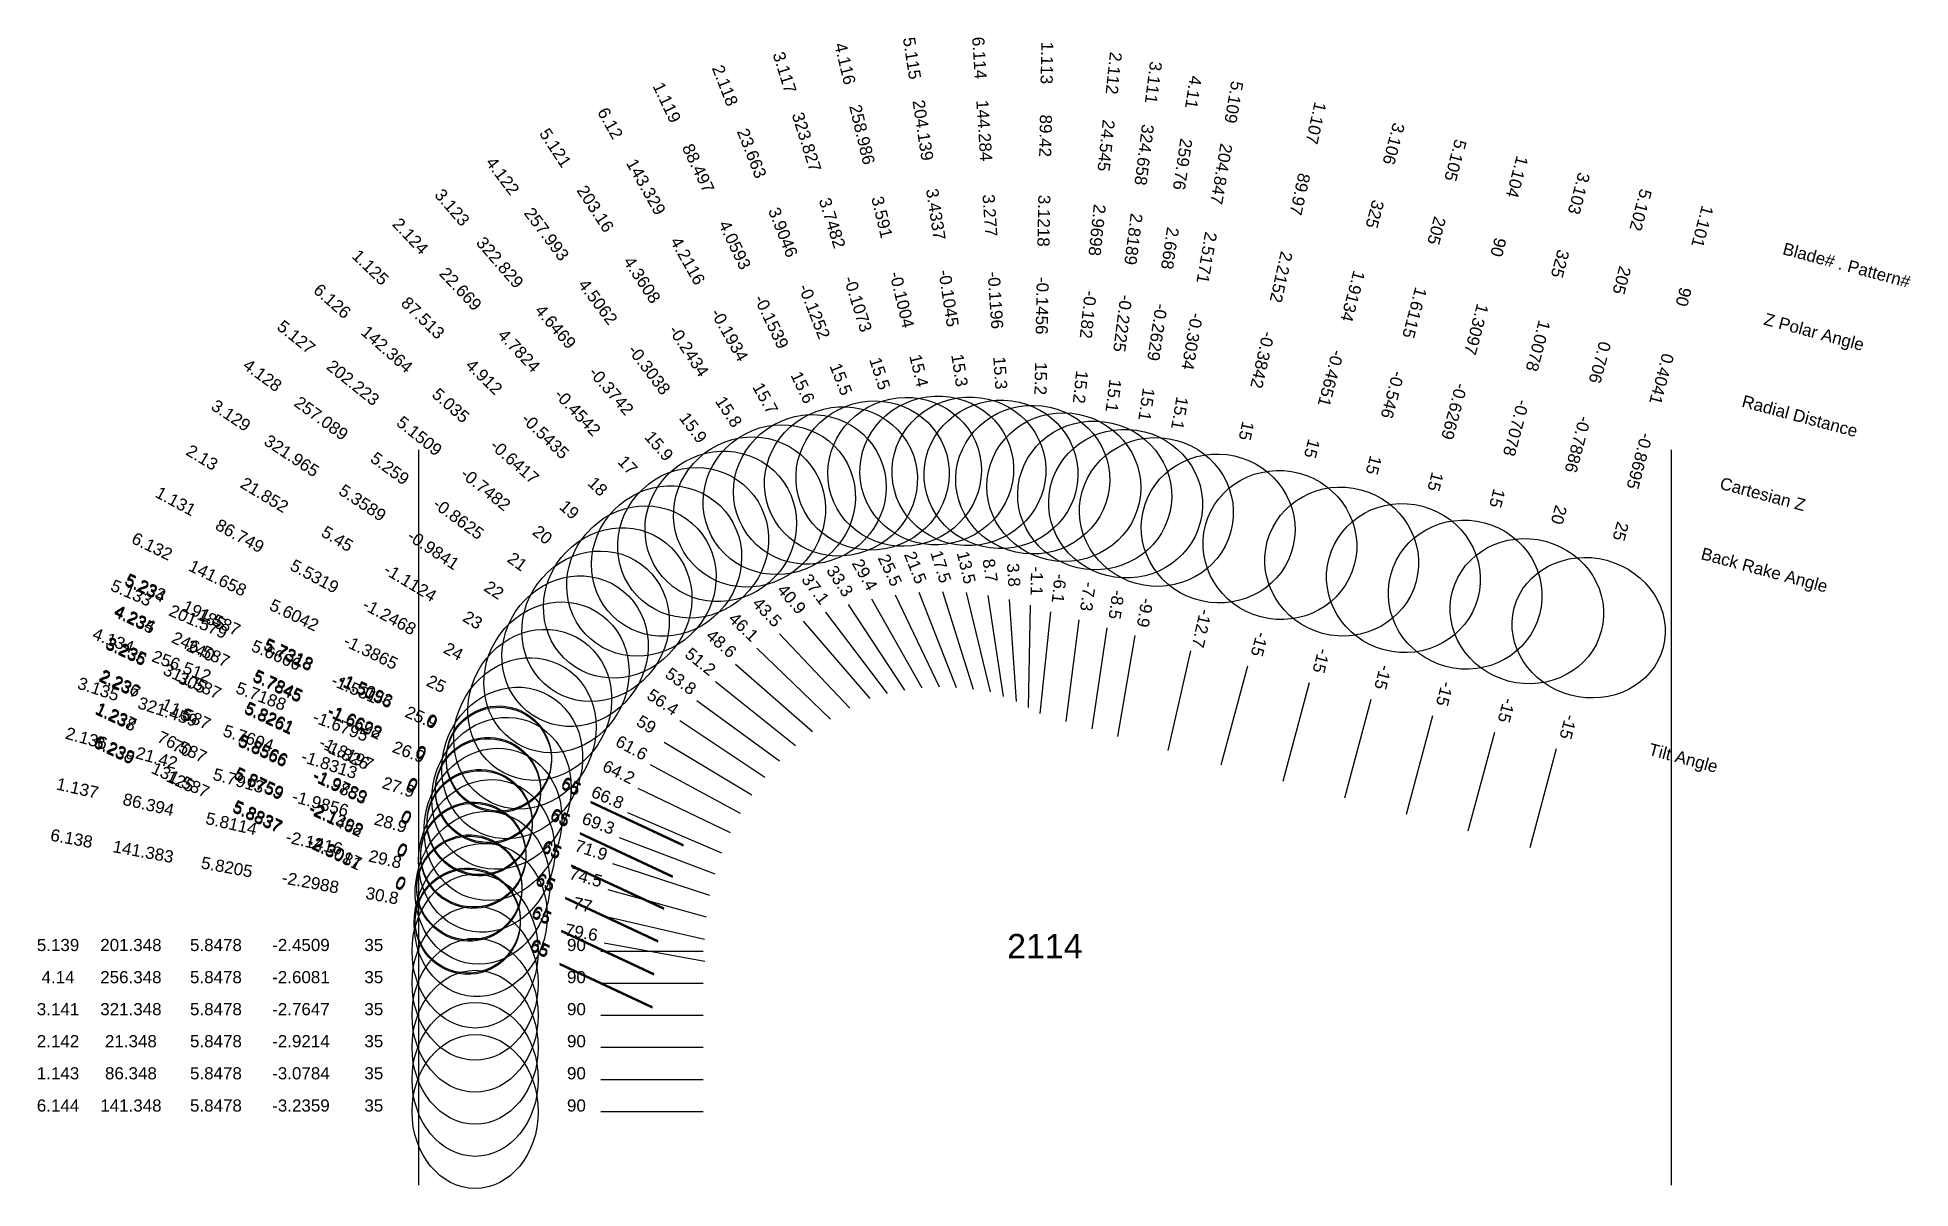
# Model space of a CAD drawing. Header units: inches. Extents: x 28.01 to 37.17, y 14.39 to 20.02.
import ezdxf
from ezdxf.enums import TextEntityAlignment as Align

# ---------------------------------------------------------------- set-up
doc = ezdxf.new("R2010")
doc.units = ezdxf.units.IN
doc.header["$MEASUREMENT"] = 0
for name, color, linetype, true_color in [('Blade_1', 30, 'Continuous', 0xff7f00), ('Blade_2', 7, 'Continuous', 0xcccc00), ('Blade_3', 7, 'Continuous', 0x00cc00), ('Blade_4', 7, 'Continuous', 0x00cccc), ('Blade_5', 7, 'Continuous', 0x0066cc), ('Blade_6', 190, 'Continuous', 0x7f00ff)]:
    doc.layers.add(name, color=color, linetype=linetype, true_color=true_color)
doc.styles.get("Standard").update_dxf_attribs({"font": 'arial.ttf'})

msp = doc.modelspace()

# ---------------------------------------------------------------- linework, layer by layer
for p, q in [((29.875, 18), (29.875, 14.4048)), ((36, 18), (36, 14.4048))]:
    msp.add_line(p, q)
at = {"layer": 'Blade_1'}
for p, q in [((32.2049, 17.2919), (32.4201, 16.8406)), ((32.8661, 17.2405), (32.8563, 16.7406)), ((31.53, 17.0304), (31.89, 16.6833)), ((33.6495, 17.0169), (33.5393, 16.5292)), ((34.5314, 16.78), (34.402, 16.2971)), ((35.437, 16.5374), (35.3076, 16.0545)), ((31.0081, 16.4611), (31.4479, 16.2232)), ((30.7869, 15.7204), (31.2741, 15.608)), ((30.5723, 15.6512), (31.0254, 15.4399)), ((30.5723, 15.6449), (31.0254, 15.4336)), ((30.7662, 14.9216), (31.2662, 14.9216))]:
    msp.add_line(p, q, dxfattribs=at)
for centre, major_axis, ratio in [((31.9407, 17.8461), (0.3398, 0.162), 0.963052), ((32.8782, 17.8544), (0.3764, -0.0074), 0.964896), ((33.7848, 17.6158), (0.3672, -0.083), 0.965875), ((31.088, 17.4565), (0.2613, 0.2711), 0.951242), ((34.6903, 17.3731), (0.3637, -0.0974), 0.965926), ((35.5959, 17.1305), (0.3637, -0.0974), 0.906308), ((30.4681, 16.7532), (0.1791, 0.3312), 0.913786), ((30.1886, 15.8584), (0.0846, 0.3669), 0.867371), ((30.1241, 15.8602), (0.1086, 0.2329), 1), ((30.1241, 15.8538), (0.1086, 0.2329), 1), ((30.1522, 14.9216), (0, 0.3765), 0.819152)]:
    msp.add_ellipse(centre, major_axis=major_axis, ratio=ratio, dxfattribs=at)
at = {"layer": 'Blade_2'}
for p, q in [((32.3208, 17.3037), (32.5044, 16.8386)), ((32.9654, 17.2074), (32.9127, 16.7102)), ((31.6401, 17.1003), (31.9841, 16.7374)), ((31.0763, 16.5713), (31.5048, 16.3138)), ((30.8002, 15.8498), (31.2819, 15.7158)), ((30.5916, 15.8121), (31.0447, 15.6008)), ((30.5916, 15.8057), (31.0447, 15.5944)), ((30.7662, 15.0786), (31.2662, 15.0786))]:
    msp.add_line(p, q, dxfattribs=at)
for centre, major_axis, ratio in [((32.0954, 17.8748), (0.3502, 0.1382), 0.963403), ((33.0302, 17.818), (0.3744, -0.0397), 0.965125), ((31.2176, 17.5458), (0.2732, 0.2591), 0.956544), ((30.55, 16.8876), (0.1939, 0.3227), 0.920677), ((30.2087, 16.0144), (0.1009, 0.3627), 0.875695), ((30.1434, 16.0211), (0.1086, 0.2329), 1), ((30.1434, 16.0147), (0.1086, 0.2329), 1), ((30.1522, 15.0786), (0, 0.3765), 0.819152)]:
    msp.add_ellipse(centre, major_axis=major_axis, ratio=ratio, dxfattribs=at)
at = {"layer": 'Blade_3'}
for p, q in [((32.4369, 17.3073), (32.5876, 16.8305)), ((31.7552, 17.1618), (32.0826, 16.7839)), ((33.1034, 17.1684), (33.0401, 16.6725)), ((33.9277, 16.9418), (33.7983, 16.4589)), ((31.1526, 16.6762), (31.5691, 16.3996)), ((34.8333, 16.6991), (34.7039, 16.2162)), ((30.622, 15.9713), (31.0752, 15.76)), ((30.622, 15.965), (31.0752, 15.7537)), ((30.8232, 15.9779), (31.2984, 15.8225)), ((30.7662, 15.2353), (31.2662, 15.2353))]:
    msp.add_line(p, q, dxfattribs=at)
for centre, major_axis, ratio in [((32.2518, 17.8927), (0.359, 0.1135), 0.96374), ((33.1811, 17.7775), (0.3735, -0.0476), 0.96533), ((31.3531, 17.6258), (0.2845, 0.2466), 0.961563), ((34.0866, 17.5349), (0.3637, -0.0974), 0.965926), ((34.9922, 17.2922), (0.3637, -0.0974), 0.965926), ((30.6411, 17.0159), (0.2083, 0.3136), 0.927314), ((30.2396, 16.1687), (0.117, 0.3579), 0.883786), ((30.1739, 16.1803), (0.1086, 0.2329), 1), ((30.1739, 16.174), (0.1086, 0.2329), 1), ((30.1522, 15.2353), (0, 0.3765), 0.819152)]:
    msp.add_ellipse(centre, major_axis=major_axis, ratio=ratio, dxfattribs=at)
at = {"layer": 'Blade_4'}
for p, q in [((32.5526, 17.3026), (32.6695, 16.8165)), ((31.8644, 17.2067), (32.1662, 16.808)), ((33.2409, 17.1299), (33.1667, 16.6354)), ((31.2365, 16.775), (31.6401, 16.4798)), ((30.6637, 16.1282), (31.1168, 15.9169)), ((30.6637, 16.1218), (31.1168, 15.9105)), ((30.8556, 16.1037), (31.3234, 15.9271)), ((30.7662, 15.3919), (31.2662, 15.3919))]:
    msp.add_line(p, q, dxfattribs=at)
for centre, major_axis, ratio in [((32.409, 17.8996), (0.3661, 0.088), 0.96406), ((31.4938, 17.6962), (0.3002, 0.2273), 0.96194), ((33.332, 17.7371), (0.3723, -0.0559), 0.965511), ((30.741, 17.1375), (0.2223, 0.3039), 0.933695), ((30.2812, 16.3205), (0.1329, 0.3522), 0.891646), ((30.2155, 16.3372), (0.1086, 0.2329), 1), ((30.2155, 16.3308), (0.1086, 0.2329), 1), ((30.1522, 15.3919), (0, 0.3765), 0.819152)]:
    msp.add_ellipse(centre, major_axis=major_axis, ratio=ratio, dxfattribs=at)
at = {"layer": 'Blade_5'}
for p, q in [((31.9762, 17.2433), (32.2506, 16.8254)), ((32.6588, 17.2885), (32.7342, 16.7942)), ((33.3777, 17.0917), (33.2921, 16.5991)), ((31.3278, 16.8673), (31.7176, 16.5542)), ((34.2296, 16.8609), (34.1002, 16.378)), ((35.1351, 16.6183), (35.0057, 16.1354)), ((30.7163, 16.2817), (31.1695, 16.0704)), ((30.7163, 16.2754), (31.1695, 16.0641)), ((30.8975, 16.2267), (31.357, 16.0293)), ((30.7662, 15.5491), (31.2662, 15.5491))]:
    msp.add_line(p, q, dxfattribs=at)
for centre, major_axis, ratio in [((32.5663, 17.8955), (0.3722, 0.0567), 0.964361), ((31.6392, 17.7566), (0.3147, 0.2066), 0.962317), ((33.4829, 17.6966), (0.3709, -0.0645), 0.965664), ((34.3885, 17.454), (0.3637, -0.0974), 0.965926), ((30.8491, 17.2518), (0.2358, 0.2935), 0.939812), ((35.294, 17.2114), (0.3637, -0.0974), 0.939693), ((30.3334, 16.469), (0.1486, 0.3459), 0.899266), ((30.2682, 16.4907), (0.1086, 0.2329), 1), ((30.2682, 16.4844), (0.1086, 0.2329), 1), ((30.1522, 15.5491), (0, 0.3765), 0.819152)]:
    msp.add_ellipse(centre, major_axis=major_axis, ratio=ratio, dxfattribs=at)
at = {"layer": 'Blade_6'}
for p, q in [((32.0899, 17.2717), (32.3355, 16.8362)), ((32.7635, 17.2677), (32.7965, 16.7688)), ((31.4258, 16.9526), (31.8011, 16.6222)), ((30.9484, 16.346), (31.3985, 16.1281)), ((30.7833, 15.5899), (31.275, 15.4992)), ((30.5644, 15.4893), (31.0176, 15.278)), ((30.5644, 15.4829), (31.0176, 15.2716)), ((30.7662, 14.7641), (31.2662, 14.7641))]:
    msp.add_line(p, q, dxfattribs=at)
for centre, major_axis, ratio in [((31.7884, 17.8066), (0.328, 0.1849), 0.962689), ((32.723, 17.8804), (0.3757, 0.0248), 0.964641), ((30.965, 17.3583), (0.2488, 0.2826), 0.945663), ((30.3958, 16.6135), (0.164, 0.3389), 0.906648), ((30.1795, 15.7012), (0.0683, 0.3703), 0.85882), ((30.1163, 15.6983), (0.1086, 0.2329), 1), ((30.1163, 15.6919), (0.1086, 0.2329), 1), ((30.1522, 14.7641), (0, 0.3765), 0.819152)]:
    msp.add_ellipse(centre, major_axis=major_axis, ratio=ratio, dxfattribs=at)

# ---------------------------------------------------------------- texts
for s, height, p in [('Blade# . Pattern#', 0.059375, (36.5477, 18.9864)), ('Z Polar Angle', 0.059375, (36.4555, 18.6423)), ('Radial Distance', 0.059375, (36.3479, 18.2408)), ('Cartesian Z', 0.059375, (36.2403, 17.8394)), ('Back Rake Angle', 0.059375, (36.1481, 17.4953)), ('Tilt Angle', 0.05937, (35.8918, 16.5385))]:
    msp.add_text(s, height=height, rotation=345).set_placement(p, align=Align.MIDDLE_LEFT)
msp.add_text('2114', height=0.11875).set_placement((32.9375, 15.5731), align=Align.MIDDLE_CENTER)
at = {"layer": 'Blade_1'}
for s, height, rotation, p in [('1.113', 0.05937, 268.87394, (32.9183, 19.893)), ('1.119', 0.05937, 295.49195, (31.0631, 19.6866)), ('1.107', 0.05937, 257.27075, (34.2341, 19.6047)), ('89.42', 0.05937, 268.87394, (32.9113, 19.5368)), ('88.497', 0.05937, 295.49195, (31.2165, 19.365)), ('1.104', 0.05937, 255, (35.218, 19.3426)), ('89.97', 0.05937, 257.27075, (34.1556, 19.2572)), ('3.1218', 0.05937, 268.87394, (32.9031, 19.1213)), ('1.101', 0.05937, 255, (36.1236, 19.1)), ('4.0593', 0.05937, 295.49195, (31.3953, 18.9899)), ('1.125', 0.05937, 316.05001, (29.62, 18.8716)), ('2.2152', 0.05937, 257.27075, (34.064, 18.8518)), ('90', 0.05937, 255, (35.1258, 18.9985)), ('-0.1456', 0.05937, 268.87394, (32.8949, 18.7057)), ('90', 0.05937, 255, (36.0314, 18.7559)), ('87.513', 0.05937, 316.05001, (29.8765, 18.6244)), ('-0.1539', 0.05937, 295.49195, (31.5742, 18.6147)), ('1.3097', 0.05937, 255, (35.0183, 18.597)), ('-0.3842', 0.05937, 257.27075, (33.9724, 18.4464)), ('4.912', 0.05937, 316.05001, (30.1757, 18.3359)), ('15.2', 0.05937, 268.87394, (32.8879, 18.3496)), ('0.4041', 0.05937, 255, (35.9239, 18.3544)), ('15.6', 0.05937, 295.49195, (31.7275, 18.2931)), ('-0.6269', 0.05937, 255, (34.9107, 18.1956)), ('-0.5435', 0.05937, 316.05001, (30.475, 18.0475)), ('15', 0.05937, 257.27075, (33.8939, 18.0989)), ('-0.8695', 0.05937, 255, (35.8163, 17.953)), ('18', 0.05937, 316.05001, (30.7314, 17.8002)), ('15', 0.05937, 255, (34.8185, 17.8515)), ('1.131', 0.05937, 331.59222, (28.6746, 17.7232)), ('86.749', 0.05937, 331.59222, (28.988, 17.5538)), ('25', 0.05937, 255, (35.7241, 17.6089)), ('5.5319', 0.05937, 331.59222, (29.3535, 17.356)), ('25.5', 0.05937, 295.49195, (32.1538, 17.3991)), ('-1.1', 0.05937, 268.87394, (32.8685, 17.3592)), ('-1.2468', 0.05937, 331.59222, (29.7191, 17.1583)), ('-12.7', 0.05937, 257.27075, (33.6757, 17.1327)), ('46.1', 0.05937, 316.05001, (31.4445, 17.1128)), ('24', 0.05937, 331.59222, (30.0325, 16.9888)), ('-15', 0.05937, 255, (34.5621, 16.8947)), ('1.237', 0.05937, 334.99999, (28.3845, 16.6714)), ('1.238', 0.05937, 334.99999, (28.3845, 16.6651)), ('-15', 0.05937, 255, (35.4677, 16.6521)), ('76.587', 0.05937, 334.99999, (28.7073, 16.5209)), ('70', 0.05937, 334.99999, (28.7073, 16.5145)), ('61.6', 0.05937, 331.59222, (30.9037, 16.5176)), ('1.137', 0.05937, 347.01178, (28.2017, 16.3167)), ('5.8759', 0.05937, 334.99999, (29.084, 16.3452)), ('5.8759', 0.05937, 334.99999, (29.084, 16.3389)), ('86.394', 0.05937, 347.01178, (28.5489, 16.2366)), ('5.8114', 0.05937, 347.01178, (28.9539, 16.1432)), ('-2.1398', 0.05937, 334.99999, (29.4607, 16.1696)), ('-2.1462', 0.05937, 334.99999, (29.4607, 16.1632)), ('-2.1416', 0.05937, 347.01178, (29.3589, 16.0498)), ('29.8', 0.05937, 347.01178, (29.706, 15.9697)), ('0', 0.0594, 334.99999, (29.7836, 16.019)), ('0', 0.0594, 334.99999, (29.7836, 16.0126)), ('65', 0.05937, 334.99999, (30.4647, 15.7014)), ('65', 0.05937, 334.99999, (30.4647, 15.695)), ('77', 0.05937, 347.01178, (30.6712, 15.7471)), ('1.143', 0.05937, 359.99999, (28.1132, 14.9216)), ('86.348', 0.05937, 359.99999, (28.4694, 14.9216)), ('5.8478', 0.05937, 359.99999, (28.8851, 14.9216)), ('-3.0784', 0.05937, 359.99999, (29.3007, 14.9216)), ('35', 0.05937, 359.99999, (29.6569, 14.9216)), ('90', 0.05937, 359.99999, (30.6474, 14.9216))]:
    msp.add_text(s, height=height, rotation=rotation, dxfattribs=at).set_placement(p, align=Align.CENTER)
at = {"layer": 'Blade_2'}
for s, height, rotation, p in [('2.118', 0.05937, 291.54165, (31.3467, 19.7714)), ('2.112', 0.05937, 263.9456, (33.2452, 19.8456)), ('24.545', 0.05937, 263.9456, (33.2077, 19.4914)), ('23.663', 0.05937, 291.54165, (31.4775, 19.44)), ('3.9046', 0.05937, 291.54165, (31.6301, 19.0534)), ('2.9698', 0.05937, 263.9456, (33.1638, 19.0781)), ('2.124', 0.05937, 313.47818, (29.8146, 19.0254)), ('22.669', 0.05937, 313.47818, (30.0597, 18.7669)), ('-0.1252', 0.05937, 291.54165, (31.7827, 18.6668)), ('-0.182', 0.05937, 263.9456, (33.12, 18.6647)), ('4.7824', 0.05937, 313.47818, (30.3457, 18.4653)), ('15.5', 0.05937, 291.54165, (31.9135, 18.3355)), ('15.2', 0.05937, 263.9456, (33.0824, 18.3105)), ('-0.4542', 0.05937, 313.47818, (30.6317, 18.1637)), ('2.13', 0.05937, 328.99736, (28.8023, 17.9378)), ('17', 0.05937, 313.47818, (30.8768, 17.9052)), ('21.852', 0.05937, 328.99736, (29.1076, 17.7543)), ('5.45', 0.05937, 328.99736, (29.4639, 17.5403)), ('21.5', 0.05937, 291.54165, (32.2772, 17.4141)), ('-1.1124', 0.05937, 328.99736, (29.8201, 17.3262)), ('-6.1', 0.05937, 263.9456, (32.978, 17.3255)), ('43.5', 0.05937, 313.47818, (31.5584, 17.1864)), ('23', 0.05937, 328.99736, (30.1255, 17.1427)), ('2.236', 0.05937, 334.99999, (28.4037, 16.8323)), ('2.237', 0.05937, 334.99999, (28.4037, 16.8259)), ('11.587', 0.05937, 334.99999, (28.7266, 16.6817)), ('5', 0.0594, 334.99999, (28.7266, 16.6754)), ('59', 0.05937, 328.99736, (30.9745, 16.6325)), ('2.136', 0.05937, 344.45122, (28.2443, 16.561)), ('5.8566', 0.05937, 334.99999, (29.1033, 16.5061)), ('5.8566', 0.05937, 334.99999, (29.1033, 16.4997)), ('21.42', 0.05937, 344.45122, (28.5875, 16.4655)), ('5.7913', 0.05937, 344.45122, (28.9879, 16.3541)), ('-1.9789', 0.05937, 334.99999, (29.48, 16.3304)), ('-1.9853', 0.05937, 334.99999, (29.48, 16.3241)), ('-1.9856', 0.05937, 344.45122, (29.3883, 16.2426)), ('28.9', 0.05937, 344.45122, (29.7316, 16.1472)), ('0', 0.0594, 334.99999, (29.8028, 16.1799)), ('0', 0.0594, 334.99999, (29.8028, 16.1735)), ('74.5', 0.05937, 344.45122, (30.6858, 15.8816)), ('65', 0.05937, 334.99999, (30.4839, 15.8623)), ('65', 0.05937, 334.99999, (30.4839, 15.8559)), ('2.142', 0.05937, 359.99999, (28.1132, 15.0786)), ('21.348', 0.05937, 359.99999, (28.4694, 15.0786)), ('5.8478', 0.05937, 359.99999, (28.8851, 15.0786)), ('-2.9214', 0.05937, 359.99999, (29.3007, 15.0786)), ('35', 0.05937, 359.99999, (29.6569, 15.0786)), ('90', 0.05937, 359.99999, (30.6474, 15.0786))]:
    msp.add_text(s, height=height, rotation=rotation, dxfattribs=at).set_placement(p, align=Align.CENTER)
at = {"layer": 'Blade_3'}
for s, height, rotation, p in [('3.117', 0.05937, 287.54313, (31.6372, 19.8369)), ('3.111', 0.05937, 262.72973, (33.4391, 19.8001)), ('323.827', 0.05937, 287.54313, (31.7446, 19.4972)), ('3.106', 0.05937, 255, (34.6143, 19.5044)), ('324.658', 0.05937, 262.72973, (33.394, 19.4467)), ('3.103', 0.05937, 255, (35.5199, 19.2617)), ('3.123', 0.05937, 310.90851, (30.0178, 19.1668)), ('3.7482', 0.05937, 287.54313, (31.8698, 19.1009)), ('2.8189', 0.05937, 262.72973, (33.3414, 19.0344)), ('325', 0.05937, 255, (34.5221, 19.1603)), ('322.829', 0.05937, 310.90851, (30.2511, 18.8975)), ('325', 0.05937, 255, (35.4277, 18.9176)), ('1.9134', 0.05937, 255, (34.4146, 18.7588)), ('-0.1073', 0.05937, 287.54313, (31.9951, 18.7046)), ('4.6469', 0.05937, 310.90851, (30.5233, 18.5834)), ('-0.2225', 0.05937, 262.72973, (33.2888, 18.6222)), ('1.0078', 0.05937, 255, (35.3202, 18.5161)), ('15.5', 0.05937, 287.54313, (32.1025, 18.3649)), ('-0.4651', 0.05937, 255, (34.307, 18.3574)), ('-0.3742', 0.05937, 310.90851, (30.7955, 18.2693)), ('15.1', 0.05937, 262.72973, (33.2438, 18.2688)), ('3.129', 0.05937, 326.41087, (28.9425, 18.1439)), ('-0.7078', 0.05937, 255, (35.2126, 18.1147)), ('321.965', 0.05937, 326.41087, (29.2393, 17.9469)), ('15.9', 0.05937, 310.90851, (31.0288, 18.0001)), ('15', 0.05937, 255, (34.2148, 18.0133)), ('5.3589', 0.05937, 326.41087, (29.5855, 17.7169)), ('15', 0.05937, 255, (35.1204, 17.7706)), ('-0.9841', 0.05937, 326.41087, (29.9318, 17.487)), ('17.5', 0.05937, 287.54313, (32.4011, 17.4205)), ('22', 0.05937, 326.41087, (30.2285, 17.2899)), ('40.9', 0.05937, 310.90851, (31.6774, 17.2515)), ('-7.3', 0.05937, 262.72973, (33.1184, 17.2862)), ('3.235', 0.05937, 334.99999, (28.4342, 16.9915)), ('3.236', 0.05937, 334.99999, (28.4342, 16.9852)), ('-15', 0.05937, 255, (33.9584, 17.0565)), ('311.587', 0.05937, 334.99999, (28.7571, 16.841)), ('3.135', 0.05937, 341.89545, (28.3015, 16.8023)), ('305', 0.05937, 334.99999, (28.7571, 16.8346)), ('-15', 0.05937, 255, (34.864, 16.8138)), ('321.459', 0.05937, 341.89545, (28.6401, 16.6916)), ('5.8261', 0.05937, 334.99999, (29.1338, 16.6653)), ('5.8261', 0.05937, 334.99999, (29.1338, 16.659)), ('56.4', 0.05937, 326.41087, (31.0536, 16.7419)), ('5.7604', 0.05937, 341.89545, (29.0352, 16.5625)), ('-1.8197', 0.05937, 334.99999, (29.5105, 16.4897)), ('-1.8313', 0.05937, 341.89545, (29.4302, 16.4333)), ('-1.826', 0.05937, 334.99999, (29.5105, 16.4833)), ('27.9', 0.05937, 341.89545, (29.7689, 16.3226)), ('0', 0.0594, 334.99999, (29.8333, 16.3391)), ('0', 0.0594, 334.99999, (29.8333, 16.3328)), ('65', 0.05937, 334.99999, (30.5144, 16.0215)), ('65', 0.05937, 334.99999, (30.5144, 16.0152)), ('71.9', 0.05937, 341.89545, (30.7103, 16.0148)), ('3.141', 0.05937, 359.99999, (28.1132, 15.2353)), ('321.348', 0.05937, 359.99999, (28.4694, 15.2353)), ('5.8478', 0.05937, 359.99999, (28.8851, 15.2353)), ('-2.7647', 0.05937, 359.99999, (29.3007, 15.2353)), ('35', 0.05937, 359.99999, (29.6569, 15.2353)), ('90', 0.05937, 359.99999, (30.6474, 15.2353))]:
    msp.add_text(s, height=height, rotation=rotation, dxfattribs=at).set_placement(p, align=Align.CENTER)
at = {"layer": 'Blade_4'}
for s, height, rotation, p in [('4.116', 0.05937, 283.52342, (31.9322, 19.8821)), ('4.11', 0.05937, 261.4653, (33.6346, 19.7535)), ('258.986', 0.05937, 283.52342, (32.0155, 19.5357)), ('259.76', 0.05937, 261.4653, (33.5817, 19.4012)), ('4.122', 0.05937, 307.12719, (30.2631, 19.3219)), ('3.591', 0.05937, 283.52342, (32.1127, 19.1316)), ('257.993', 0.05937, 307.12719, (30.4781, 19.0379)), ('2.668', 0.05937, 261.4653, (33.52, 18.9902)), ('-0.1004', 0.05937, 283.52342, (32.2099, 18.7275)), ('4.5062', 0.05937, 307.12719, (30.729, 18.7065)), ('-0.2629', 0.05937, 261.4653, (33.4584, 18.5792)), ('-0.3038', 0.05937, 307.12719, (30.9798, 18.3751)), ('4.128', 0.05937, 323.81289, (29.0953, 18.3414)), ('15.4', 0.05937, 283.52342, (32.2932, 18.3811)), ('257.089', 0.05937, 323.81289, (29.3828, 18.131)), ('15.1', 0.05937, 261.4653, (33.4055, 18.2269)), ('15.9', 0.05937, 307.12719, (31.1949, 18.0911)), ('5.259', 0.05937, 323.81289, (29.7183, 17.8856)), ('-0.8625', 0.05937, 323.81289, (30.0537, 17.6402)), ('21', 0.05937, 323.81289, (30.3413, 17.4299)), ('13.5', 0.05937, 283.52342, (32.5248, 17.4181)), ('37.1', 0.05937, 307.12719, (31.7927, 17.3013)), ('-8.5', 0.05937, 261.4653, (33.2585, 17.2473)), ('4.234', 0.05937, 334.99999, (28.4758, 17.1484)), ('4.235', 0.05937, 334.99999, (28.4758, 17.142)), ('4.134', 0.05937, 339.32218, (28.3735, 17.0405)), ('246.587', 0.05937, 334.99999, (28.7987, 16.9978)), ('240', 0.05937, 334.99999, (28.7987, 16.9915)), ('256.512', 0.05937, 339.32218, (28.7068, 16.9147)), ('5.7188', 0.05937, 339.32218, (29.0957, 16.7679)), ('5.7845', 0.05937, 334.99999, (29.1754, 16.8222)), ('5.7845', 0.05937, 334.99999, (29.1754, 16.8158)), ('53.8', 0.05937, 323.81289, (31.1407, 16.8451)), ('-1.6795', 0.05937, 339.32218, (29.4845, 16.6212)), ('-1.6628', 0.05937, 334.99999, (29.5521, 16.6465)), ('-1.6692', 0.05937, 334.99999, (29.5521, 16.6402)), ('26.9', 0.05937, 339.32218, (29.8178, 16.4954)), ('0', 0.0594, 334.99999, (29.875, 16.496)), ('0', 0.0594, 334.99999, (29.875, 16.4896)), ('65', 0.05937, 334.99999, (30.556, 16.1784)), ('65', 0.05937, 334.99999, (30.556, 16.172)), ('69.3', 0.05937, 339.32218, (30.7445, 16.1456)), ('4.14', 0.05937, 359.99999, (28.1132, 15.3919)), ('256.348', 0.05937, 359.99999, (28.4694, 15.3919)), ('5.8478', 0.05937, 359.99999, (28.8851, 15.3919)), ('-2.6081', 0.05937, 359.99999, (29.3007, 15.3919)), ('35', 0.05937, 359.99999, (29.6569, 15.3919)), ('90', 0.05937, 359.99999, (30.6474, 15.3919))]:
    msp.add_text(s, height=height, rotation=rotation, dxfattribs=at).set_placement(p, align=Align.CENTER)
at = {"layer": 'Blade_5'}
for s, height, rotation, p in [('5.115', 0.05937, 278.66883, (32.259, 19.9112)), ('5.109', 0.05937, 260.13744, (33.8321, 19.7055)), ('204.139', 0.05937, 278.66883, (32.3127, 19.559)), ('5.121', 0.05937, 303.28594, (30.5201, 19.4611)), ('5.105', 0.05937, 255, (34.9162, 19.4235)), ('204.847', 0.05937, 260.13744, (33.7711, 19.3545)), ('203.16', 0.05937, 303.28594, (30.7157, 19.1633)), ('3.4337', 0.05937, 278.66883, (32.3753, 19.1481)), ('5.102', 0.05937, 255, (35.8217, 19.1809)), ('205', 0.05937, 255, (34.824, 19.0794)), ('2.5171', 0.05937, 260.13744, (33.6999, 18.945)), ('4.3608', 0.05937, 303.28594, (30.9438, 18.8158)), ('-0.1045', 0.05937, 278.66883, (32.4379, 18.7373)), ('205', 0.05937, 255, (35.7295, 18.8368)), ('1.6115', 0.05937, 255, (34.7165, 18.6779)), ('5.127', 0.05937, 321.22635, (29.2594, 18.5287)), ('-0.2434', 0.05937, 303.28594, (31.1719, 18.4684)), ('-0.3034', 0.05937, 260.13744, (33.6287, 18.5355)), ('0.706', 0.05937, 255, (35.622, 18.4353)), ('202.223', 0.05937, 321.22635, (29.5372, 18.3056)), ('15.3', 0.05937, 278.66883, (32.4916, 18.3851)), ('-0.546', 0.05937, 255, (34.6089, 18.2765)), ('15.8', 0.05937, 303.28594, (31.3674, 18.1706)), ('15.1', 0.05937, 260.13744, (33.5677, 18.1845)), ('5.1509', 0.05937, 321.22635, (29.8612, 18.0453)), ('-0.7886', 0.05937, 255, (35.5144, 18.0339)), ('15', 0.05937, 255, (34.5167, 17.9324)), ('-0.7482', 0.05937, 321.22635, (30.1852, 17.785)), ('20', 0.05937, 255, (35.4222, 17.6898)), ('20', 0.05937, 321.22635, (30.463, 17.5619)), ('33.3', 0.05937, 303.28594, (31.911, 17.3426)), ('8.7', 0.05937, 278.66883, (32.6409, 17.4059)), ('5.133', 0.05937, 336.75547, (28.4599, 17.2737)), ('5.233', 0.05937, 334.99999, (28.5285, 17.3019)), ('5.234', 0.05937, 334.99999, (28.5285, 17.2956)), ('201.579', 0.05937, 336.75547, (28.7872, 17.1331)), ('191.587', 0.05937, 334.99999, (28.8514, 17.1514)), ('185', 0.05937, 334.99999, (28.8514, 17.145)), ('-9.9', 0.05937, 260.13744, (33.3981, 17.2087)), ('5.6666', 0.05937, 336.75547, (29.1691, 16.9691)), ('5.7318', 0.05937, 334.99999, (29.2281, 16.9757)), ('5.7318', 0.05937, 334.99999, (29.2281, 16.9694)), ('51.2', 0.05937, 321.22635, (31.2352, 16.9416)), ('-15', 0.05937, 255, (34.2603, 16.9756)), ('-1.531', 0.05937, 336.75547, (29.551, 16.805)), ('-1.5093', 0.05937, 334.99999, (29.6047, 16.8001)), ('-1.5156', 0.05937, 334.99999, (29.6047, 16.7937)), ('-15', 0.05937, 255, (35.1658, 16.733)), ('25.9', 0.05937, 336.75547, (29.8783, 16.6644)), ('0', 0.0594, 334.99999, (29.9276, 16.6495)), ('0', 0.0594, 334.99999, (29.9276, 16.6432)), ('65', 0.05937, 334.99999, (30.6087, 16.3319)), ('65', 0.05937, 334.99999, (30.6087, 16.3256)), ('66.8', 0.05937, 336.75547, (30.7884, 16.2735)), ('5.139', 0.05937, 359.99999, (28.1132, 15.5491)), ('201.348', 0.05937, 359.99999, (28.4694, 15.5491)), ('5.8478', 0.05937, 359.99999, (28.8851, 15.5491)), ('-2.4509', 0.05937, 359.99999, (29.3007, 15.5491)), ('35', 0.05937, 359.99999, (29.6569, 15.5491)), ('90', 0.05937, 359.99999, (30.6474, 15.5491))]:
    msp.add_text(s, height=height, rotation=rotation, dxfattribs=at).set_placement(p, align=Align.CENTER)
at = {"layer": 'Blade_6'}
for s, height, rotation, p in [('6.114', 0.05937, 273.7831, (32.5885, 19.915)), ('144.284', 0.05937, 273.7831, (32.612, 19.5595)), ('6.12', 0.05937, 299.4144, (30.787, 19.5828)), ('143.329', 0.05937, 299.4144, (30.962, 19.2724)), ('3.277', 0.05937, 273.7831, (32.6394, 19.1448)), ('4.2116', 0.05937, 299.4144, (31.1661, 18.9104)), ('-0.1196', 0.05937, 273.7831, (32.6668, 18.73)), ('6.126', 0.05937, 318.64183, (29.4345, 18.7056)), ('-0.1934', 0.05937, 299.4144, (31.3702, 18.5483)), ('142.364', 0.05937, 318.64183, (29.7019, 18.4702)), ('15.3', 0.05937, 273.7831, (32.6903, 18.3746)), ('15.7', 0.05937, 299.4144, (31.5452, 18.238)), ('5.035', 0.05937, 318.64183, (30.0139, 18.1956)), ('-0.6417', 0.05937, 318.64183, (30.3259, 17.9209)), ('19', 0.05937, 318.64183, (30.5933, 17.6855)), ('6.132', 0.05937, 334.17075, (28.5605, 17.5019)), ('141.658', 0.05937, 334.17075, (28.8811, 17.3467)), ('29.4', 0.05937, 299.4144, (32.0316, 17.3752)), ('3.8', 0.05937, 273.7831, (32.7557, 17.3862)), ('5.6042', 0.05937, 334.17075, (29.2552, 17.1656)), ('-1.3865', 0.05937, 334.17075, (29.6294, 16.9845)), ('48.6', 0.05937, 318.64183, (31.3367, 17.0311)), ('25', 0.05937, 334.17075, (29.95, 16.8293)), ('6.238', 0.05937, 334.99999, (28.3766, 16.5095)), ('6.239', 0.05937, 334.99999, (28.3766, 16.5031)), ('131.587', 0.05937, 334.99999, (28.6995, 16.3589)), ('125', 0.05937, 334.99999, (28.6995, 16.3526)), ('64.2', 0.05937, 334.17075, (30.8416, 16.3977)), ('5.8837', 0.05937, 334.99999, (29.0762, 16.1833)), ('5.8837', 0.05937, 334.99999, (29.0762, 16.1769)), ('6.138', 0.05937, 349.55342, (28.1743, 16.0709)), ('141.383', 0.05937, 349.55342, (28.5246, 16.0063)), ('-2.3017', 0.05937, 334.99999, (29.4528, 16.0076)), ('-2.3081', 0.05937, 334.99999, (29.4528, 16.0013)), ('5.8205', 0.05937, 349.55342, (28.9334, 15.9309)), ('-2.2988', 0.05937, 349.55342, (29.3421, 15.8556)), ('30.8', 0.05937, 349.55342, (29.6924, 15.791)), ('0', 0.0594, 334.99999, (29.7757, 15.8571)), ('0', 0.0594, 334.99999, (29.7757, 15.8507)), ('79.6', 0.05937, 349.55342, (30.6665, 15.6114)), ('65', 0.05937, 334.99999, (30.4568, 15.5395)), ('65', 0.05937, 334.99999, (30.4568, 15.5331)), ('6.144', 0.05937, 359.99999, (28.1132, 14.7641)), ('141.348', 0.05937, 359.99999, (28.4694, 14.7641)), ('5.8478', 0.05937, 359.99999, (28.8851, 14.7641)), ('-3.2359', 0.05937, 359.99999, (29.3007, 14.7641)), ('35', 0.05937, 359.99999, (29.6569, 14.7641)), ('90', 0.05937, 359.99999, (30.6474, 14.7641))]:
    msp.add_text(s, height=height, rotation=rotation, dxfattribs=at).set_placement(p, align=Align.CENTER)

doc.saveas('drawing.dxf')
